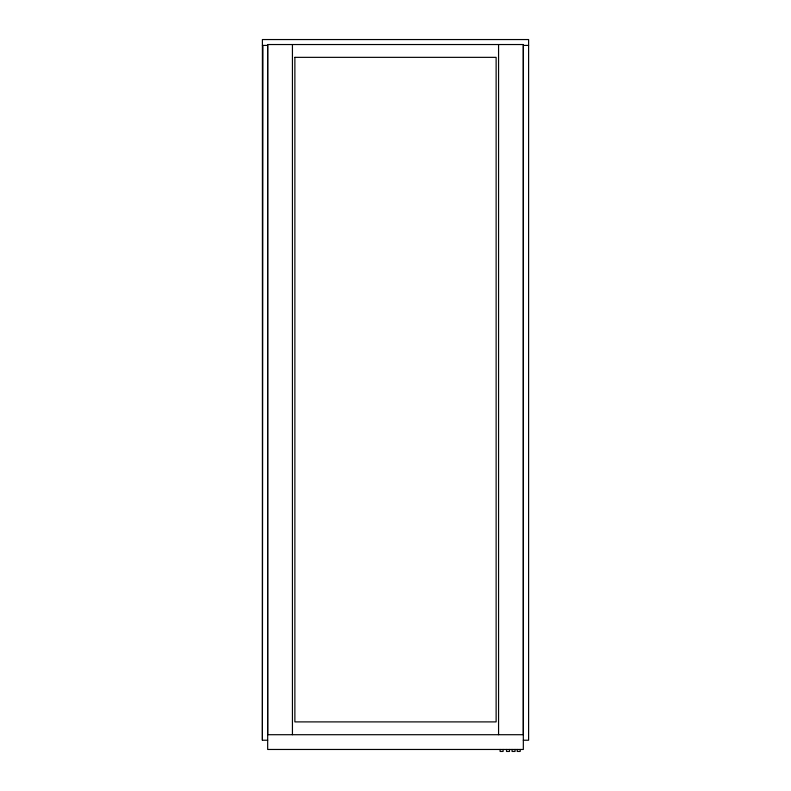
<?xml version="1.0" encoding="UTF-8"?>
<svg xmlns="http://www.w3.org/2000/svg" width="791" height="791" viewBox="0 0 791 791"><rect width="100%" height="100%" fill="white"/><g stroke="black" fill="none" stroke-linecap="round" stroke-linejoin="round"><path stroke-width="1.19" d="M267.674 740.228L262.394 740.228L262.938 45.413M292.433 734.71L292.433 44.533M498.567 734.71L498.567 44.533M262.394 45.413L267.674 45.413L267.674 749.463L523.326 749.463L523.326 45.413L528.606 45.413M523.326 740.228L528.606 740.228L528.606 39.55L262.394 39.55L262.394 740.228M520.191 749.463L520.191 751.45L517.215 751.45L517.215 749.463M515.04 749.463L515.04 751.45L512.064 751.45L512.064 749.463M509.503 749.463L509.503 751.45L506.517 751.45L506.517 749.463M503.096 749.463L503.096 751.45L500.11 751.45L500.11 749.463M267.674 44.533L267.674 734.71L523.326 734.71L523.326 44.533L267.674 44.533M294.875 57.348L294.875 721.896L496.125 721.896L496.125 57.348L294.875 57.348"/></g></svg>
